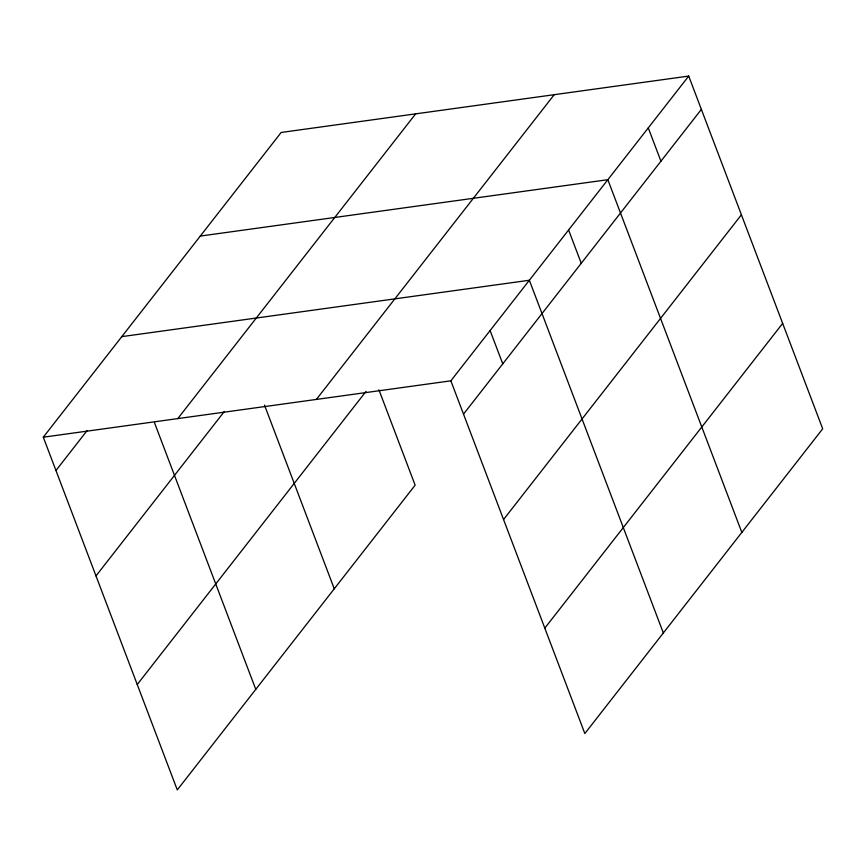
<?xml version="1.0" encoding="UTF-8"?>
<svg xmlns="http://www.w3.org/2000/svg" width="866" height="866" viewBox="0 0 866 866"><rect width="100%" height="100%" fill="white"/><g stroke="black" fill="none" stroke-linecap="round" stroke-linejoin="round"><path stroke-width="1.3" d="M378.918 389.808L415.139 485.176L177.281 789.922L43.3 437.2L281.158 132.466L688.719 76.078L822.7 428.8L584.842 733.534L450.861 380.824L688.719 76.078M55.954 470.519L87.022 430.705M177.79 418.603L415.648 113.857M95.996 575.922L224.359 411.458M316.361 399.432L554.218 94.686M137.25 684.519L366.026 391.4M463.516 414.132L701.373 109.387M503.557 519.535L741.404 214.79M544.811 628.131L782.658 323.386M200.284 236.072L607.845 179.695L741.826 532.406M121.792 336.636L529.353 280.259L663.334 632.97M43.3 437.2L450.861 380.824M648.277 127.887L660.931 161.195M568.594 229.977L581.248 263.286M490.102 330.541L502.756 363.85M264.487 405.093L334.265 588.793M154.462 422.651L255.773 689.358"/></g></svg>
